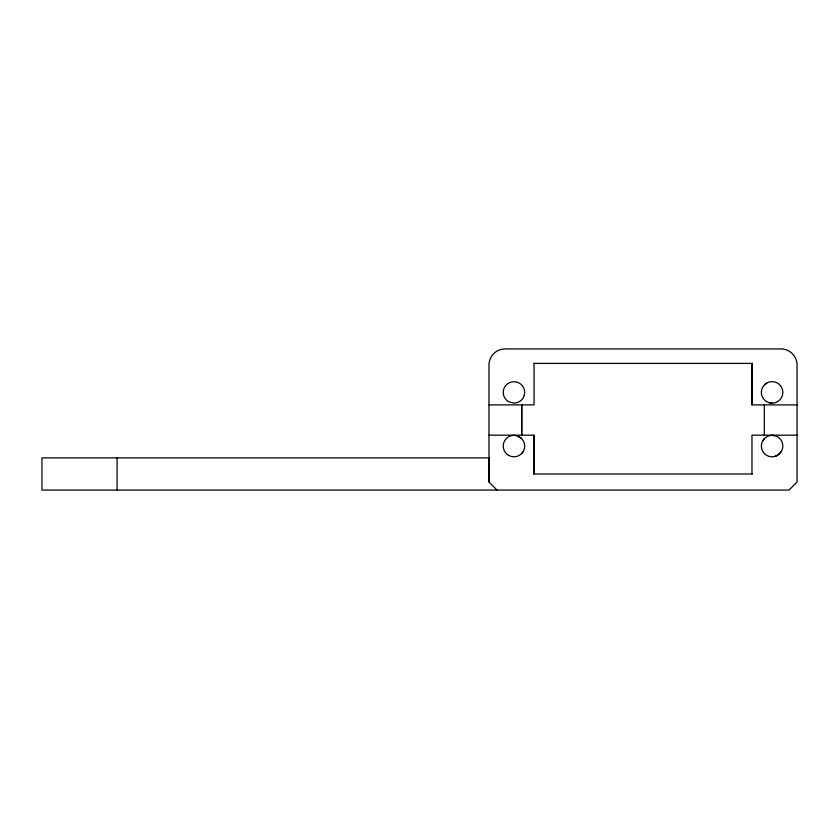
<?xml version="1.0" encoding="UTF-8"?>
<svg xmlns="http://www.w3.org/2000/svg" width="839" height="839" viewBox="0 0 839 839"><rect width="100%" height="100%" fill="white"/><g stroke="black" fill="none" stroke-linecap="round" stroke-linejoin="round"><path stroke-width="1.26" d="M488.99 482.026L488.99 457.874L41.95 457.874L41.95 490.07L788.996 490.07L797.05 482.026L797.05 365.028A16.098 16.098 0 0 0 780.952 348.93L505.088 348.93A16.098 16.098 0 0 0 488.99 365.028L488.99 482.026L497.034 490.07M534.065 435.179L534.065 473.972L534.065 435.179L488.99 435.179M751.964 404.891L751.964 363.413L751.964 404.891L797.05 404.891M762.798 440.706L764.497 438.482M781.392 451.434L777.459 455.357L774.879 456.437M521.533 453.658L523.242 451.434M764.507 384.807L766.731 383.098A10.729 10.729 0 0 1 782.829 392.4A10.729 10.729 0 0 1 766.731 401.692A10.729 10.729 0 0 1 766.731 383.098M533.866 363.413L752.174 363.413M488.99 404.891L534.065 404.891L534.065 363.413M797.05 435.179L751.964 435.179L751.964 473.972M533.719 473.972L752.51 473.972M772.09 435.336L774.869 435.693M769.311 402.762L772.09 403.129M516.73 435.703L521.533 438.482M764.308 404.891L764.308 435.179M117.082 457.874L117.082 490.07M521.732 404.891L521.722 435.179L521.722 404.891M524.312 395.179L523.242 397.759A10.729 10.729 0 0 1 516.719 402.762L513.94 403.129L508.581 401.692A10.729 10.729 0 0 1 506.357 384.807C509.724 381.472 515.188 380.749 519.31 383.098A10.729 10.729 0 0 1 524.312 395.179M508.57 455.357A10.729 10.729 0 0 0 524.679 446.065A10.729 10.729 0 0 0 508.581 436.773A10.729 10.729 0 0 0 508.57 455.357M764.507 453.658A10.729 10.729 0 0 0 782.462 448.844A10.729 10.729 0 0 0 769.311 435.703A10.729 10.729 0 0 0 764.507 453.658"/></g></svg>
